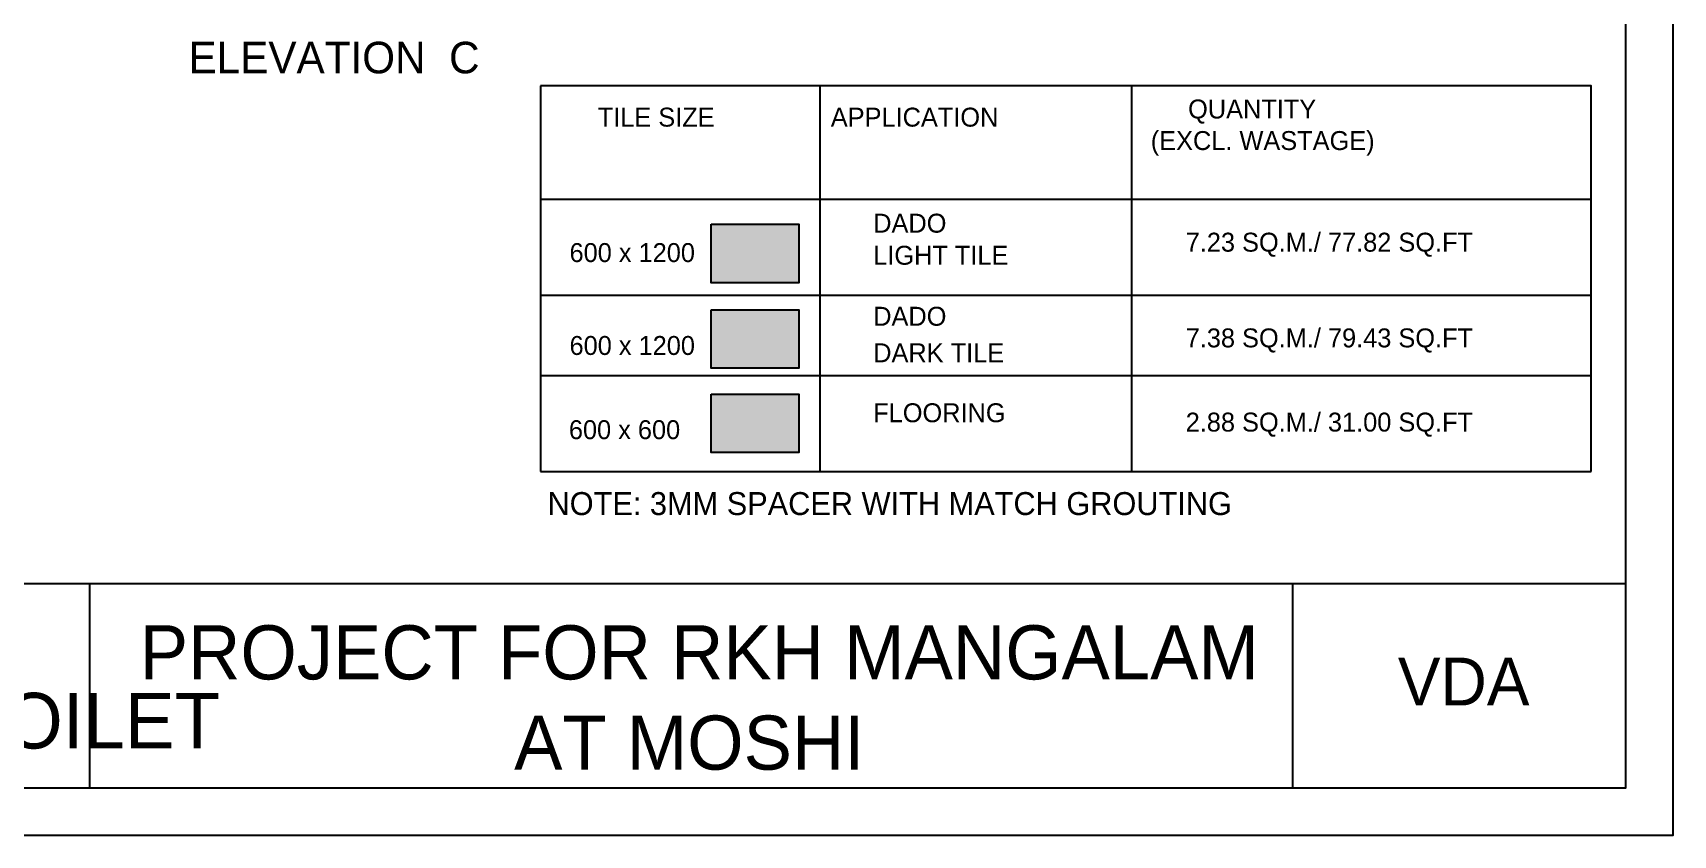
# Model space of a CAD drawing. Header units: metres. Extents: x 494 to 1845, y -666 to 1061.
# Drawn here: x 1404.5 to 1414.88, y 242.62 to 247.7 of the extents above; entities that cross this region are included whole.
import ezdxf

# ---------------------------------------------------------------- set-up
doc = ezdxf.new("R2010")
doc.units = ezdxf.units.M
doc.header["$MEASUREMENT"] = 0
doc.linetypes.add('1', pattern=[0])
for name, color, linetype, lineweight in [('.', 7, 'Continuous', 5), ('01 WALL', 7, 'Continuous', 25), ('04 TEXT', 7, 'Continuous', 13), ('VDA-HATCH', 8, 'Continuous', 9), ('VDA_LIGHT TILES', 254, 'Continuous', 5)]:
    doc.layers.add(name, color=color, linetype=linetype, lineweight=lineweight)
for name, color, linetype in [('10 HATCH', 253, 'Continuous'), ('Flooring', 250, 'Continuous'), ('PLINE', 7, '1'), ('SHEET', 7, 'Continuous'), ('VDA-TEXT', 250, '1')]:
    doc.layers.add(name, color=color, linetype=linetype)
doc.styles.add('0.2', font='arial.ttf', dxfattribs={"height": 0.2})
doc.styles.add('NAME PLATE', font='arial.ttf')
doc.styles.get("Standard").update_dxf_attribs({"font": 'arial.ttf'})

msp = doc.modelspace()

# ---------------------------------------------------------------- hatches: boundary and pattern name
at = {"layer": '.', "true_color": 0xe3e3e3}
msp.add_hatch(color=254, dxfattribs=at).paths.add_polyline_path([(1408.7902, 245.4155), (1409.3458, 245.4155), (1409.3458, 245.0451), (1408.7902, 245.0451)])
at = {"layer": 'VDA-HATCH', "true_color": 0x636466}
h = msp.add_hatch(color=251, dxfattribs=at)
h.dxf.hatch_style = 1
h.paths.add_polyline_path([(1408.7902, 245.9492), (1409.3458, 245.9492), (1409.3458, 245.5788), (1408.7902, 245.5788)])
at = {"layer": 'VDA_LIGHT TILES'}
h = msp.add_hatch(color=253, dxfattribs=at)
h.dxf.hatch_style = 1
h.paths.add_polyline_path([(1408.7902, 246.4913), (1409.3458, 246.4913), (1409.3458, 246.1209), (1408.7902, 246.1209)])

# ---------------------------------------------------------------- linework, layer by layer
at = {"layer": '01 WALL'}
for p, q in [((1398.2609, 244.2141), (1414.5818, 244.2141, -1.7761)), ((1404.8561, 242.9197), (1404.8561, 244.2141, -1.7761)), ((1412.4708, 244.2141), (1412.4708, 242.9197, -1.7761))]:
    msp.add_line(p, q, dxfattribs=at)
at = {"layer": '10 HATCH', "color": 0}
msp.add_line((1407.7095, 245.5338), (1414.3633, 245.5338, -1.776), dxfattribs=at)
at = {"layer": 'Flooring', "color": 0}
for p, q in [((1407.7095, 247.3691), (1407.7095, 244.9254, -1.776)), ((1409.4795, 247.3691), (1409.4795, 244.9254, -1.776)), ((1411.4513, 247.3691), (1411.4513, 244.9254, -1.776)), ((1407.7095, 246.6511), (1414.3633, 246.6511, -1.776)), ((1407.7095, 246.0427), (1414.3633, 246.0427, -1.776)), ((1407.7095, 244.9254), (1414.3633, 244.9254, -1.776))]:
    msp.add_line(p, q, dxfattribs=at)
msp.add_lwpolyline([(1414.3633, 244.9254), (1414.3633, 247.3691), (1407.7095, 247.3691)], dxfattribs=at)
at = {"layer": 'PLINE'}
for points in [[(1408.7902, 246.4913), (1409.3458, 246.4913), (1409.3458, 246.1209), (1408.7902, 246.1209)], [(1408.7902, 245.9492), (1409.3458, 245.9492), (1409.3458, 245.5788), (1408.7902, 245.5788)], [(1408.7902, 245.4155), (1409.3458, 245.4155), (1409.3458, 245.0451), (1408.7902, 245.0451)]]:
    msp.add_lwpolyline(points, close=True, dxfattribs=at)
at = {"layer": 'SHEET'}
for points in [[(1414.8824, 266.5518), (1397.9603, 266.5518), (1397.9603, 242.6191), (1414.8824, 242.6191)], [(1414.5818, 266.2512), (1398.2609, 266.2512), (1398.2609, 242.9197), (1414.5818, 242.9197)]]:
    msp.add_lwpolyline(points, close=True, dxfattribs=at)

# ---------------------------------------------------------------- texts
at = {"layer": '04 TEXT', "attachment_point": 1}
for s, insert, char_height, width in [('{\\fCentury Gothic|b0|i0|c0|p34;\\C1; NOTE: 3MM SPACER WITH MATCH GROUTING}', (1407.7002, 244.7938), 0.145479, 7.522286), ('{\\fCentury Gothic|b0|i0|c0|p34;VDA}', (1413.1386, 243.7449), 0.30333, 16.777852)]:
    msp.add_mtext(s, dxfattribs=dict(at, insert=insert, char_height=char_height, width=width))
at = {"layer": 'SHEET', "attachment_point": 5, "style": 'NAME PLATE'}
for s, insert, char_height, width in [("{\\fCentury Gothic|b0|i0|c0|p34;SALES OFFICE:}\\P{\\fCentury Gothic|b0|i0|c0|p34;DIRECTOR'S CABIN TOILET}", (1402.5702, 243.6366), 0.352651, 8.044388), ('{\\fCentury Gothic|b0|i0|c0|p34; PROJECT FOR RKH MANGALAM\\PAT MOSHI}', (1408.6519, 243.4897), 0.343076, 7.825963)]:
    msp.add_mtext(s, dxfattribs=dict(at, insert=insert, char_height=char_height, width=width))
at = {"layer": 'VDA-TEXT', "insert": (1406.4026, 247.648), "char_height": 0.2, "width": 2.207254, "attachment_point": 2, "style": '0.2'}
msp.add_mtext('\\pt2;{\\fCentury Gothic|b0|i0|c0|p34;ELEVATION  C}', dxfattribs=at)
at = {"layer": 'VDA-TEXT', "char_height": 0.12, "attachment_point": 1}
for s, insert, width in [('{\\fCentury Gothic|b0|i0|c0|p34;\\C0;TILE SIZE}', (1408.0724, 247.2303), 1.060908), ('{\\fCentury Gothic|b0|i0|c0|p34;\\C0;APPLICATION}', (1409.5482, 247.2303), 1.903104), ('{\\fCentury Gothic|b0|i0|c0|p34;\\W5.30809;  \\W1;QUANTITY ^J\\W5.30809; \\W1;(EXCL. WASTAGE)}', (1411.3375, 247.2819), 2.989172), ('{\\fCentury Gothic|b0|i0|c0|p34;DADO}', (1409.8168, 246.5582), 0.873555), ('{\\fCentury Gothic|b0|i0|c0|p34;\\C256;LIGHT TILE}', (1409.8168, 246.3548), 2.842635), ('{\\fCentury Gothic|b0|i0|c0|p34;DADO}', (1409.8168, 245.9683), 0.873555), ('{\\fCentury Gothic|b0|i0|c0|p34;\\C256;DARK TILE}', (1409.8168, 245.7366), 2.842635), ('{\\fCentury Gothic|b0|i0|c0|p34;FLOORING}', (1409.8168, 245.3567), 0.873555)]:
    msp.add_mtext(s, dxfattribs=dict(at, insert=insert, width=width))
at = {"layer": 'VDA-TEXT', "color": 1, "char_height": 0.12, "width": 2.842635, "attachment_point": 1}
for s, insert in [('\\pt8,10;{\\fCentury Gothic|b0|i0|c0|p34;7.23 SQ.M./ 77.82 SQ.FT}', (1411.7955, 246.4378)), ('{\\fCentury Gothic|b0|i0|c0|p34;\\C0;7.38 SQ.M./ 79.43 SQ.FT}', (1411.7955, 245.8311)), ('{\\fCentury Gothic|b0|i0|c0|p34;\\C0;2.88 SQ.M./ 31.00 SQ.FT}', (1411.7955, 245.2975))]:
    msp.add_mtext(s, dxfattribs=dict(at, insert=insert))
at = {"layer": 'VDA-TEXT', "char_height": 0.12, "width": 1.424926, "attachment_point": 9, "rotation": 0}
for s, insert in [('{\\fCentury Gothic|b0|i0|c0|p34;600 x 1200}', (1408.688, 246.2502)), ('{\\fCentury Gothic|b0|i0|c0|p34;600 x 1200}', (1408.688, 245.6614)), ('{\\fCentury Gothic|b0|i0|c0|p34;600 x 600}', (1408.5945, 245.1277))]:
    msp.add_mtext(s, dxfattribs=dict(at, insert=insert))

doc.saveas('drawing.dxf')
